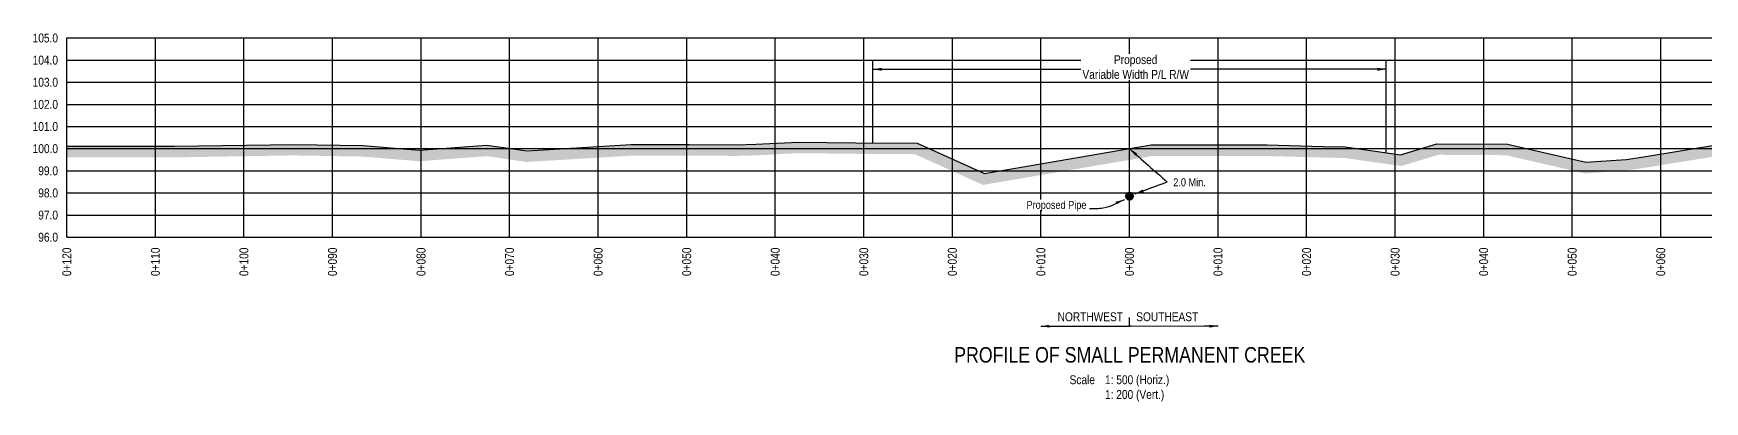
# Model space of a CAD drawing. Extents: x 471563 to 508050, y 6028961 to 6050146.
# Drawn here: x 503657 to 505543, y 6038019 to 6038434 of the extents above; entities that cross this region are included whole.
import ezdxf
from ezdxf.enums import TextEntityAlignment as Align

# ---------------------------------------------------------------- set-up
doc = ezdxf.new("R2010")
doc.units = 0
doc.header["$LTSCALE"] = 5
doc.linetypes.add('foc-TOPO', pattern=[1, 0.2, -0.8])
for name, color, linetype in [('CG-NOTES', 7, 'Continuous'), ('DETAIL-T', 7, 'Continuous'), ('L-DETAIL-T', 3, 'Continuous'), ('L-MON', 1, 'Continuous'), ('P-CROSSINGS-GRID', 8, 'Continuous'), ('P-CROSSINGS-GROUND', 48, 'foc-TOPO'), ('P-CROSSINGS-LINE', 3, 'Continuous'), ('S-T7', 7, 'Continuous')]:
    doc.layers.add(name, color=color, linetype=linetype)
doc.layers.add('P-75m DRAINAGE AREA', color=7, linetype='Continuous', true_color=0xf1f8f1)
doc.styles.add('140', font='ARIALN.TTF', dxfattribs={"height": 15})
doc.styles.add('80', font='ARIALN.TTF', dxfattribs={"height": 10})
doc.styles.add('80CG', font='ARIALN.TTF', dxfattribs={"height": 10})
doc.styles.add('80L', font='ARIALN.TTF', dxfattribs={"height": 10})
doc.dimstyles.new('Compass 5 000', dxfattribs={"dimscale": 5, "dimtxt": 9, "dimasz": 2, "dimexe": 0.2, "dimexo": 0.0625, "dimgap": 0.5, "dimtad": 0, "dimtih": 1, "dimtoh": 1, "dimzin": 0, "dimdsep": 46, "dimtxsty": '80CG', "dimcen": 0.1, "dimse1": 1, "dimse2": 1, "dimclrd": 256, "dimclrt": 256, "dimaunit": 1, "dimadec": 4, "dimazin": 0, "dimtfac": 0.06, "dimtofl": 0, "dimtmove": 0, "dimatfit": 1, "dimfxl": 0.2, "dimtolj": 1, "dimtzin": 0, "dimlwd": -1, "dimarcsym": 0})

# ---------------------------------------------------------------- blocks, each defined once
blk = doc.blocks.new('PLIA')
at = {"color": 255, "const_width": 1}
blk.add_lwpolyline([(-0.5, 0, 1), (0.5, 0, 1)], format="xyb", close=True, dxfattribs=at)
blk = doc.blocks.new('PLIAA')
blk.add_blockref('PLIA', (0, 0))
blk = doc.blocks.new('PLIB')
at = {"color": 1}
blk.add_circle((0, 0), 0.8, dxfattribs=at)
blk = doc.blocks.new('PLIBB')
blk.add_blockref('PLIB', (0, 0))
blk = doc.blocks.new('PLICC')
for name in ['PLIAA', 'PLIBB']:
    blk.add_blockref(name, (0, 0))
blk = doc.blocks.new('PLI')
blk.add_blockref('PLICC', (0, 0))

msp = doc.modelspace()

# ---------------------------------------------------------------- hatches: boundary and pattern name
at = {"layer": 'P-CROSSINGS-GROUND'}
h = msp.add_hatch(dxfattribs=at)
h.set_pattern_fill('EARTH', color=256, scale=2.498679, angle=45)
h.set_pattern_definition([(45, (38.308, 3751.607), (0, 22.438773568), [15.86660895, -15.86660895]), (45, (34.1, 3755.814), (0, 22.438773568), [15.86660895, -15.86660895]), (45, (29.893, 3760.021), (0, 22.438773568), [15.86660895, -15.86660895]), (135, (29.893, 3762.826), (-22.438773568, 0), [15.86660895, -15.86660895]), (135, (34.1, 3767.033), (-22.438773568, 0), [15.86660895, -15.86660895]), (135, (38.308, 3771.24), (-22.438773568, 0), [15.86660895, -15.86660895])])
h.paths.add_polyline_path([(503695.055, 6038294.589), (503816.652, 6038294.571), (503951.416, 6038296.769), (504029.026, 6038295.479), (504092.62, 6038290.182), (504168.712, 6038295.878), (504213.877, 6038289.367), (504332.308, 6038296.496), (504397.464, 6038296.496), (504450.551, 6038296.245), (504473.196, 6038296.804), (504520.838, 6038299.317), (504585.491, 6038298.546), (504652.191, 6038298.161), (504729.123, 6038263.43), (504919.964, 6038296.095), (505049.574, 6038296.071), (505112.591, 6038294.349), (505136.764, 6038293.887), (505201.329, 6038284.835), (505243.005, 6038297.46), (505319.489, 6038297.004), (505408.629, 6038276.391), (505456.517, 6038279.888), (505479.009, 6038283.27), (505560.736, 6038296.5), (505610.556, 6038300.443), (505693.535, 6038304.143), (505934.576, 6038301.77), (505967.151, 6038302.097), (506035.003, 6038303.721), (506093.797, 6038303.761), (506093.789, 6038316.254), (506034.849, 6038316.214), (505966.939, 6038314.589), (505934.574, 6038314.264), (505693.319, 6038316.639), (505609.785, 6038312.914), (505559.242, 6038308.914), (505477.082, 6038295.614), (505455.131, 6038292.314), (505409.603, 6038288.989), (505320.951, 6038309.489), (505241.19, 6038309.964), (505200.339, 6038297.589), (505137.754, 6038306.364), (505112.881, 6038306.839), (505049.746, 6038308.564), (504918.904, 6038308.589), (504730.782, 6038276.389), (504654.914, 6038310.639), (504585.601, 6038311.039), (504520.583, 6038311.814), (504472.712, 6038309.289), (504450.426, 6038308.739), (504397.494, 6038308.989), (504331.932, 6038308.989), (504214.399, 6038301.914), (504169.142, 6038308.439), (504092.673, 6038302.714), (504029.649, 6038307.964), (503951.418, 6038309.264), (503816.551, 6038307.064), (503695.057, 6038307.082)])

# ---------------------------------------------------------------- linework, layer by layer
for p, q in [((504604.576, 6038393.994), (504879.308, 6038393.994)), ((505184.27, 6038393.994), (504923.902, 6038393.994))]:
    msp.add_line(p, q)
at = {"flags": 128}
for points in [[(504604.576, 6038310.929), (504604.576, 6038404.346)], [(505184.27, 6038299.842), (505184.27, 6038404.346)]]:
    msp.add_lwpolyline(points, dxfattribs=at)
for points in [[(504614.571, 6038395.66), (504614.571, 6038392.328), (504604.576, 6038393.994)], [(505174.275, 6038395.66), (505174.275, 6038392.328), (505184.27, 6038393.994)]]:
    msp.add_solid(points)
at = {"layer": 'CG-NOTES'}
msp.add_line((504894.423, 6038103.972), (504894.423, 6038113.967), dxfattribs=at)
at = {"layer": 'P-75m DRAINAGE AREA', "linetype": 'Continuous', "flags": 128}
msp.add_lwpolyline([(504894.423, 6038304.399), (504894.423, 6038379.359)], dxfattribs=at)
at = {"layer": 'P-CROSSINGS-GRID', "color": 8}
for p, q in [((503695.057, 6038429.333), (506093.789, 6038429.333)), ((503695.057, 6038204.452), (503695.057, 6038429.333)), ((503695.057, 6038204.452), (503695.057, 6038429.333)), ((503795.004, 6038204.452), (503795.004, 6038429.333)), ((503894.952, 6038204.452), (503894.952, 6038429.333)), ((503994.899, 6038204.452), (503994.899, 6038429.333)), ((504094.846, 6038204.452), (504094.846, 6038429.333)), ((504194.793, 6038204.452), (504194.793, 6038429.333)), ((504294.74, 6038204.452), (504294.74, 6038429.333)), ((504394.687, 6038204.452), (504394.687, 6038429.333)), ((504494.634, 6038204.452), (504494.634, 6038429.333)), ((504594.582, 6038204.452), (504594.582, 6038429.333)), ((504694.529, 6038204.452), (504694.529, 6038429.333)), ((504794.476, 6038204.452), (504794.476, 6038429.333)), ((504894.423, 6038204.452), (504894.423, 6038429.333)), ((504994.37, 6038204.452), (504994.37, 6038429.333)), ((505094.317, 6038204.452), (505094.317, 6038429.333)), ((505194.264, 6038204.452), (505194.264, 6038429.333)), ((505294.212, 6038204.452), (505294.212, 6038429.333)), ((505394.159, 6038204.452), (505394.159, 6038429.333)), ((505494.106, 6038204.452), (505494.106, 6038429.333)), ((503695.057, 6038404.346), (506093.789, 6038404.346)), ((503695.057, 6038379.359), (506093.789, 6038379.359)), ((503695.057, 6038354.372), (506093.789, 6038354.372)), ((503695.057, 6038329.385), (506093.789, 6038329.385)), ((503695.057, 6038279.412), (506093.789, 6038279.412)), ((503695.057, 6038254.425), (506093.789, 6038254.425)), ((503695.057, 6038229.438), (506093.789, 6038229.438)), ((503695.057, 6038204.452), (506093.789, 6038204.452))]:
    msp.add_line(p, q, dxfattribs=at)
at = {"layer": 'P-CROSSINGS-GRID'}
msp.add_line((503695.057, 6038304.399), (506093.789, 6038304.399), dxfattribs=at)
at = {"layer": 'P-CROSSINGS-LINE', "color": 3, "flags": 128}
msp.add_lwpolyline([(503695.057, 6038307.082), (503816.551, 6038307.064), (503951.418, 6038309.264), (504029.649, 6038307.964), (504092.673, 6038302.714), (504169.142, 6038308.439), (504214.399, 6038301.914), (504331.932, 6038308.989), (504397.494, 6038308.989), (504450.426, 6038308.739), (504472.712, 6038309.289), (504520.583, 6038311.814), (504585.601, 6038311.039), (504654.914, 6038310.639), (504730.782, 6038276.389), (504918.904, 6038308.589), (505049.746, 6038308.564), (505112.881, 6038306.839), (505137.754, 6038306.364), (505200.339, 6038297.589), (505241.19, 6038309.964), (505320.951, 6038309.489), (505409.603, 6038288.989), (505455.131, 6038292.314), (505477.082, 6038295.614), (505559.242, 6038308.914)], dxfattribs=at)

# ---------------------------------------------------------------- block references
at = {"layer": 'L-MON', "xscale": 4.997357149999876, "yscale": 4.997357149999876, "zscale": 4.997357149999876}
msp.add_blockref('PLI', (504894.423, 6038250.69), dxfattribs=at)

# ---------------------------------------------------------------- texts
at = {"style": '80'}
for s, p in [('0+120', (503694.97, 6038192.735)), ('0+110', (503794.917, 6038192.735)), ('0+100', (503894.865, 6038192.735)), ('0+090', (503994.812, 6038192.735)), ('0+080', (504094.759, 6038192.735)), ('0+070', (504194.706, 6038192.735)), ('0+060', (504294.653, 6038192.735)), ('0+050', (504394.6, 6038192.735)), ('0+040', (504494.547, 6038192.735)), ('0+030', (504594.495, 6038192.735)), ('0+020', (504694.442, 6038192.735)), ('0+010', (504794.389, 6038192.735)), ('0+000', (504894.336, 6038192.735)), ('0+010', (504994.283, 6038192.735)), ('0+020', (505094.23, 6038192.735)), ('0+030', (505194.177, 6038192.735)), ('0+040', (505294.125, 6038192.735)), ('0+050', (505394.072, 6038192.735)), ('0+060', (505494.019, 6038192.735))]:
    msp.add_text(s, height=9.9947, rotation=90, dxfattribs=at).set_placement(p, align=Align.MIDDLE_RIGHT)
at = {"insert": (504943.86, 6038270.964), "char_height": 8.9952, "attachment_point": 1, "style": '80L'}
msp.add_mtext_dynamic_manual_height_columns('2.0 Min.', width=45.31074, gutter_width=45, heights=[0], dxfattribs=at)
at = {"layer": 'DETAIL-T', "insert": (504826.803, 6038048.542), "char_height": 9.99471, "attachment_point": 1, "style": '80L'}
msp.add_mtext_dynamic_manual_height_columns('Scale^I1: 500 (Horiz.)\\P^I1: 200 (Vert.)', width=217.1051, gutter_width=45, heights=[0], dxfattribs=at)
at = {"layer": 'L-DETAIL-T', "insert": (504894.703, 6038080.398), "char_height": 17.49075, "width": 396.48476, "attachment_point": 2, "rotation": 0, "style": '140'}
msp.add_mtext('PROFILE OF SMALL PERMANENT CREEK', dxfattribs=at)
at = {"layer": 'S-T7', "style": '80'}
for s, p in [('105.0', (503685.063, 6038429.333)), ('104.0', (503685.063, 6038404.346)), ('103.0', (503685.063, 6038379.359)), ('102.0', (503685.063, 6038354.372)), ('101.0', (503685.063, 6038329.385)), ('100.0', (503685.063, 6038304.399)), ('99.0', (503685.063, 6038279.412)), ('98.0', (503685.063, 6038254.425)), ('97.0', (503685.063, 6038229.438)), ('96.0', (503685.063, 6038204.452))]:
    msp.add_text(s, height=9.9947, dxfattribs=at).set_placement(p, align=Align.MIDDLE_RIGHT)

# ---------------------------------------------------------------- leaders
at = {"path_type": 1}
for points in [[(504894.423, 6038304.399), (504936.81, 6038266.9)], [(504900.483, 6038253.353), (504936.81, 6038266.9)]]:
    msp.add_leader(points, dimstyle='Compass 5 000', override={"dimgap": 0.5, "dimtad": 0}, dxfattribs=at)
at = {"layer": 'CG-NOTES', "path_type": 1}
for points in [[(504794.476, 6038103.972), (504894.423, 6038103.972)], [(504994.37, 6038103.972), (504894.423, 6038103.972)]]:
    msp.add_leader(points, dimstyle='Compass 5 000', override={"dimgap": 0.5, "dimtad": 0}, dxfattribs=at)

# ---------------------------------------------------------------- next in the draw order: texts
at = {"insert": (504901.39, 6038409.867), "char_height": 9.99471, "width": 120.2615, "attachment_point": 2, "style": '80CG', "bg_fill": 3, "box_fill_scale": 1.15, "bg_fill_color": 256, "bg_fill_true_color": 256, "bg_fill_transparency": 0}
msp.add_mtext('Proposed\\PVariable Width P/L R/W', dxfattribs=at)
at = {"insert": (504778.195, 6038245.378), "char_height": 8.99524, "attachment_point": 1, "style": '80L', "bg_fill": 3, "box_fill_scale": 1.15, "bg_fill_color": 256, "bg_fill_transparency": 0}
msp.add_mtext_dynamic_manual_height_columns('Proposed Pipe', width=67.2769, gutter_width=45, heights=[0], dxfattribs=at)
at = {"color": 3, "insert": (504887.059, 6038119.645), "char_height": 9.9947, "width": 78.38986, "attachment_point": 3, "style": '80', "bg_fill": 2}
msp.add_mtext('NORTHWEST', dxfattribs=at)

# ---------------------------------------------------------------- next in the draw order: texts
at = {"color": 3, "insert": (504902.009, 6038119.645), "char_height": 9.9947, "width": 71.7585, "attachment_point": 1, "style": '80', "bg_fill": 2}
msp.add_mtext('SOUTHEAST', dxfattribs=at)

# ---------------------------------------------------------------- next in the draw order: leaders
at = {"path_type": 1}
msp.add_leader([(504888.723, 6038246.794), (504864.831, 6038237.138), (504849.354, 6038236.411)], dimstyle='Compass 5 000', override={"dimgap": 0.5, "dimtad": 0}, dxfattribs=at)

doc.saveas('drawing.dxf')
